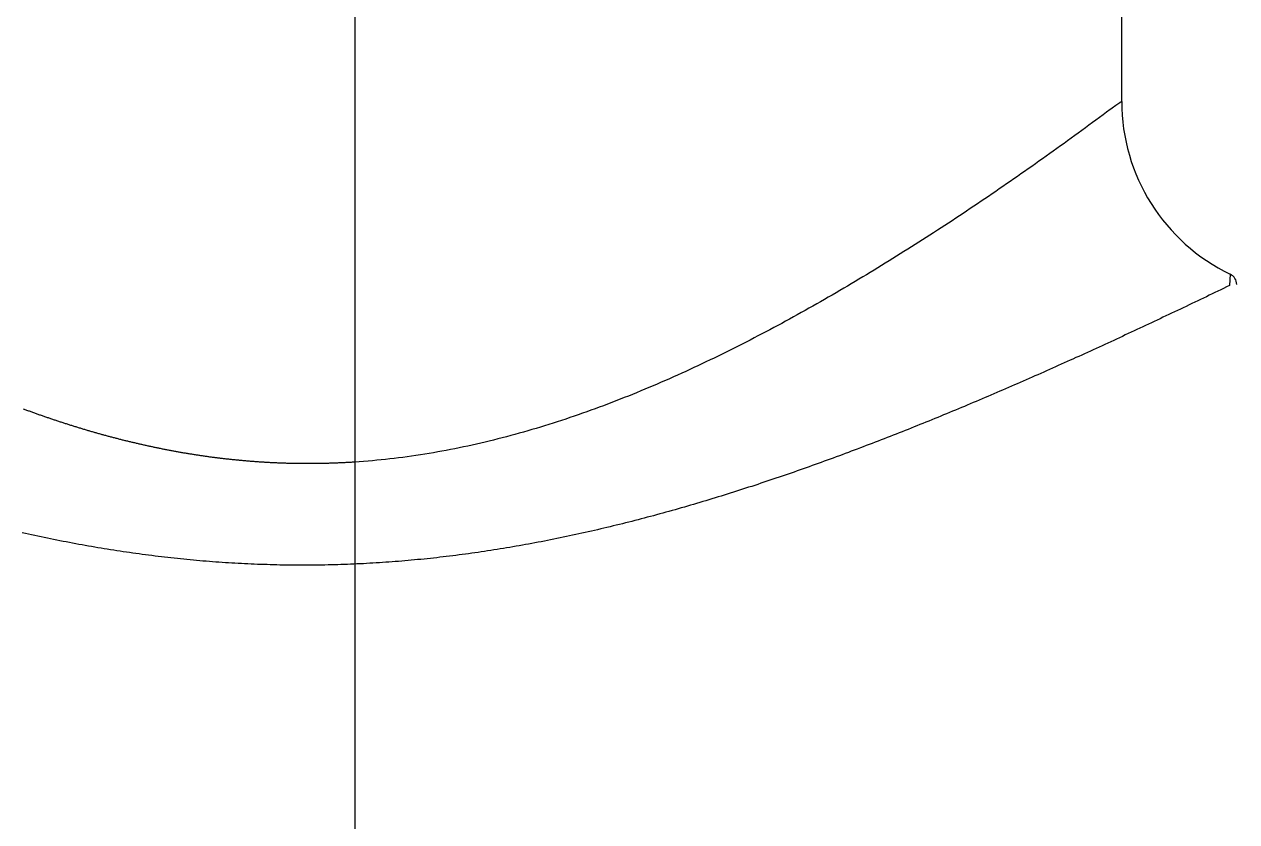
# Model space of a CAD drawing. Header units: millimetres. Extents: x 0 to 3800, y -67 to 2530.
# Drawn here: x 2333.95 to 2366.41, y 1483.58 to 1504.93 of the extents above; entities that cross this region are included whole.
import ezdxf
from ezdxf.lldxf.tags import DXFTag

# ---------------------------------------------------------------- set-up
doc = ezdxf.new("R2010")
doc.units = ezdxf.units.MM
doc.layers.add('내부선 및 부속', color=4, linetype='Continuous')
doc.layers.add('중심선', color=1, linetype='DASHED')
tags = doc.linetypes.add('DASHDOT', pattern=[70, 31, -13, 13, -13]).pattern_tags.tags
tags[10:11] = [DXFTag(74, 4), DXFTag(75, 0), DXFTag(340, '0'), DXFTag(46, 0.0), DXFTag(50, 0.0), DXFTag(44, 0.0), DXFTag(45, 0.0)]
tags[8:9] = [DXFTag(74, 4), DXFTag(75, 0), DXFTag(340, '0'), DXFTag(46, 0.0), DXFTag(50, 0.0), DXFTag(44, 0.0), DXFTag(45, 0.0)]
tags[6:7] = [DXFTag(74, 4), DXFTag(75, 0), DXFTag(340, '0'), DXFTag(46, 0.0), DXFTag(50, 0.0), DXFTag(44, 0.0), DXFTag(45, 0.0)]
tags[4:5] = [DXFTag(74, 4), DXFTag(75, 0), DXFTag(340, '0'), DXFTag(46, 0.0), DXFTag(50, 0.0), DXFTag(44, 0.0), DXFTag(45, 0.0)]
tags = doc.linetypes.add('DASHED', pattern=[25.72, 12.86, -12.86]).pattern_tags.tags
tags[6:7] = [DXFTag(74, 4), DXFTag(75, 0), DXFTag(340, '0'), DXFTag(46, 0.0), DXFTag(50, 0.0), DXFTag(44, 0.0), DXFTag(45, 0.0)]
tags[4:5] = [DXFTag(74, 4), DXFTag(75, 0), DXFTag(340, '0'), DXFTag(46, 0.0), DXFTag(50, 0.0), DXFTag(44, 0.0), DXFTag(45, 0.0)]

msp = doc.modelspace()

# ---------------------------------------------------------------- linework, layer by layer
at = {"layer": '내부선 및 부속', "linetype": 'Continuous'}
for p, q in [((2363.332, 1502.858), (2363.332, 1513.059)), ((2366.237, 1498.241), (2366.215, 1497.936))]:
    msp.add_line(p, q, dxfattribs=at)
at = {"layer": '내부선 및 부속', "linetype": 'Continuous', "flags": 128}
for points in [[(2363.332, 1502.865), (2363.331, 1502.864), (2363.329, 1502.863), (2363.328, 1502.862), (2363.327, 1502.861), (2363.325, 1502.86), (2363.324, 1502.859), (2363.322, 1502.858), (2363.321, 1502.857), (2363.319, 1502.856), (2363.318, 1502.855), (2363.316, 1502.854), (2363.315, 1502.854), (2363.314, 1502.853), (2363.312, 1502.852), (2363.311, 1502.851), (2363.309, 1502.85), (2363.308, 1502.849), (2363.306, 1502.848), (2363.305, 1502.847), (2363.303, 1502.847), (2363.302, 1502.846), (2363.3, 1502.845), (2363.299, 1502.844), (2363.298, 1502.843), (2363.296, 1502.842), (2363.295, 1502.841), (2363.293, 1502.84), (2363.292, 1502.839), (2363.29, 1502.838), (2363.289, 1502.837), (2363.288, 1502.836), (2363.286, 1502.836), (2363.285, 1502.835), (2363.283, 1502.834), (2363.282, 1502.833), (2363.281, 1502.832), (2363.279, 1502.831), (2363.278, 1502.83), (2363.276, 1502.829), (2363.275, 1502.828), (2363.274, 1502.827), (2363.272, 1502.826), (2363.271, 1502.825), (2363.269, 1502.824), (2363.268, 1502.823), (2363.267, 1502.822), (2363.265, 1502.821), (2363.264, 1502.82), (2363.262, 1502.819), (2363.261, 1502.818), (2363.26, 1502.817), (2363.258, 1502.816), (2363.257, 1502.815), (2363.255, 1502.814), (2363.254, 1502.813), (2363.253, 1502.812), (2363.251, 1502.812), (2363.25, 1502.811), (2363.248, 1502.81), (2363.247, 1502.809), (2363.246, 1502.808), (2363.244, 1502.807), (2363.243, 1502.806), (2363.241, 1502.805), (2363.24, 1502.804), (2363.239, 1502.803), (2363.237, 1502.802), (2363.236, 1502.801), (2363.234, 1502.8), (2363.233, 1502.799), (2363.232, 1502.798), (2363.23, 1502.797), (2363.229, 1502.796), (2363.227, 1502.795), (2363.226, 1502.794), (2363.225, 1502.793), (2363.223, 1502.792), (2363.222, 1502.791), (2363.22, 1502.79), (2363.219, 1502.789), (2363.218, 1502.788), (2363.216, 1502.788), (2363.215, 1502.787), (2363.213, 1502.786), (2363.212, 1502.785), (2363.211, 1502.784), (2363.209, 1502.783), (2363.208, 1502.782), (2363.206, 1502.781), (2363.205, 1502.78), (2363.204, 1502.779), (2363.202, 1502.778), (2363.201, 1502.777), (2363.199, 1502.776), (2363.198, 1502.775), (2363.197, 1502.774), (2363.195, 1502.773), (2363.194, 1502.772), (2363.192, 1502.771), (2363.191, 1502.77), (2363.191, 1502.77), (2363.19, 1502.769), (2363.188, 1502.768), (2363.187, 1502.767), (2363.185, 1502.766), (2363.184, 1502.766), (2363.183, 1502.765), (2363.181, 1502.764), (2363.18, 1502.763), (2363.178, 1502.762), (2363.177, 1502.761), (2363.176, 1502.76), (2363.174, 1502.759), (2363.173, 1502.758), (2363.171, 1502.757), (2363.17, 1502.756), (2363.169, 1502.755), (2363.167, 1502.754), (2363.166, 1502.753), (2363.164, 1502.752), (2363.163, 1502.751), (2363.162, 1502.75), (2363.16, 1502.749), (2363.159, 1502.748), (2363.157, 1502.747), (2363.156, 1502.746), (2363.155, 1502.745), (2363.153, 1502.744), (2363.152, 1502.743), (2363.15, 1502.742), (2363.149, 1502.741), (2363.148, 1502.74), (2363.146, 1502.739), (2363.145, 1502.738), (2363.143, 1502.737), (2363.142, 1502.736), (2363.141, 1502.736), (2363.139, 1502.735), (2363.138, 1502.734), (2363.136, 1502.733), (2363.135, 1502.732), (2363.134, 1502.731), (2363.132, 1502.73), (2363.131, 1502.729), (2363.13, 1502.728), (2363.128, 1502.727), (2363.127, 1502.726), (2363.125, 1502.725), (2363.124, 1502.724), (2363.123, 1502.723), (2363.121, 1502.722), (2363.12, 1502.721), (2363.118, 1502.72), (2363.117, 1502.719), (2363.116, 1502.718), (2363.114, 1502.717), (2363.113, 1502.716), (2363.112, 1502.715), (2363.11, 1502.714), (2363.109, 1502.713), (2363.107, 1502.712), (2363.106, 1502.711), (2363.105, 1502.71), (2363.103, 1502.709), (2363.102, 1502.708), (2363.101, 1502.707), (2363.099, 1502.706), (2363.098, 1502.705), (2363.096, 1502.704), (2363.095, 1502.703), (2363.094, 1502.702), (2363.092, 1502.701), (2363.091, 1502.7), (2363.09, 1502.699), (2363.088, 1502.698), (2363.087, 1502.697), (2363.085, 1502.696), (2363.084, 1502.695), (2363.083, 1502.694), (2363.081, 1502.693), (2363.08, 1502.692), (2363.079, 1502.691), (2363.077, 1502.69), (2363.076, 1502.689), (2363.074, 1502.688), (2363.073, 1502.687), (2363.072, 1502.686), (2363.07, 1502.685), (2363.069, 1502.684), (2363.068, 1502.683), (2363.066, 1502.682), (2363.065, 1502.681), (2363.063, 1502.68), (2363.062, 1502.679), (2363.061, 1502.678), (2363.059, 1502.677), (2363.058, 1502.676), (2363.057, 1502.675), (2363.055, 1502.674), (2363.054, 1502.673), (2363.053, 1502.672), (2363.053, 1502.672), (2363.051, 1502.671), (2363.05, 1502.67), (2363.048, 1502.669), (2363.047, 1502.668), (2363.046, 1502.667), (2363.044, 1502.666), (2363.043, 1502.665), (2363.042, 1502.664), (2363.04, 1502.663), (2363.039, 1502.662), (2363.038, 1502.661), (2363.036, 1502.66), (2363.035, 1502.659), (2363.033, 1502.658), (2363.032, 1502.657), (2363.031, 1502.656), (2363.029, 1502.655), (2363.028, 1502.654), (2363.027, 1502.653), (2363.025, 1502.652), (2363.024, 1502.651), (2363.023, 1502.65), (2363.021, 1502.649), (2363.021, 1502.649)], [(2363.021, 1502.649), (2362.927, 1502.578), (2362.832, 1502.508), (2362.738, 1502.438), (2362.643, 1502.368), (2362.548, 1502.299), (2362.453, 1502.229), (2362.358, 1502.159), (2362.263, 1502.09), (2362.168, 1502.02), (2362.073, 1501.951), (2361.977, 1501.882), (2361.882, 1501.813), (2361.787, 1501.744), (2361.691, 1501.675), (2361.595, 1501.606), (2361.5, 1501.538), (2361.404, 1501.469), (2361.308, 1501.401), (2361.212, 1501.333), (2361.116, 1501.265), (2361.02, 1501.197), (2360.924, 1501.129), (2360.828, 1501.062), (2360.731, 1500.994), (2360.635, 1500.927), (2360.539, 1500.859), (2360.442, 1500.792), (2360.345, 1500.725), (2360.249, 1500.659), (2360.152, 1500.592), (2360.055, 1500.525), (2359.958, 1500.459), (2359.861, 1500.393), (2359.764, 1500.326), (2359.667, 1500.261), (2359.57, 1500.195), (2359.473, 1500.129), (2359.375, 1500.063), (2359.278, 1499.998), (2359.18, 1499.933), (2359.083, 1499.868), (2358.985, 1499.803), (2358.887, 1499.738), (2358.789, 1499.673), (2358.691, 1499.609), (2358.592, 1499.544), (2358.494, 1499.48), (2358.396, 1499.416), (2358.297, 1499.352), (2358.198, 1499.288), (2358.099, 1499.225), (2358, 1499.161), (2357.901, 1499.098), (2357.802, 1499.034), (2357.703, 1498.971), (2357.603, 1498.909), (2357.503, 1498.846), (2357.404, 1498.783), (2357.304, 1498.721), (2357.204, 1498.659), (2357.103, 1498.596), (2357.003, 1498.534), (2356.902, 1498.473), (2356.802, 1498.411), (2356.701, 1498.349), (2356.6, 1498.288), (2356.498, 1498.227), (2356.397, 1498.166), (2356.296, 1498.105), (2356.194, 1498.044), (2356.092, 1497.984), (2355.99, 1497.923), (2355.888, 1497.863), (2355.785, 1497.803), (2355.683, 1497.743), (2355.58, 1497.683), (2355.477, 1497.624), (2355.374, 1497.564), (2355.27, 1497.505), (2355.167, 1497.446), (2355.063, 1497.387), (2354.959, 1497.329), (2354.855, 1497.271), (2354.751, 1497.212), (2354.647, 1497.154), (2354.542, 1497.097), (2354.438, 1497.039), (2354.333, 1496.982), (2354.228, 1496.925), (2354.123, 1496.868), (2354.017, 1496.811), (2353.912, 1496.755), (2353.806, 1496.699), (2353.7, 1496.643), (2353.594, 1496.588), (2353.488, 1496.533), (2353.382, 1496.478), (2353.275, 1496.423), (2353.169, 1496.368), (2353.062, 1496.314)], [(2366.215, 1497.936), (2366.138, 1497.899), (2366.061, 1497.862), (2365.984, 1497.824), (2365.907, 1497.787), (2365.829, 1497.75), (2365.752, 1497.713), (2365.675, 1497.676), (2365.598, 1497.639), (2365.52, 1497.602), (2365.443, 1497.565), (2365.366, 1497.528), (2365.289, 1497.491), (2365.211, 1497.454), (2365.134, 1497.417), (2365.056, 1497.38), (2364.979, 1497.343), (2364.902, 1497.306), (2364.824, 1497.269), (2364.747, 1497.233), (2364.669, 1497.196), (2364.592, 1497.159), (2364.515, 1497.123), (2364.437, 1497.086), (2364.36, 1497.049), (2364.282, 1497.013), (2364.205, 1496.976), (2364.127, 1496.94), (2364.049, 1496.903), (2363.972, 1496.867), (2363.894, 1496.831), (2363.817, 1496.794), (2363.739, 1496.758), (2363.661, 1496.722), (2363.584, 1496.686), (2363.506, 1496.649), (2363.428, 1496.613), (2363.35, 1496.577), (2363.273, 1496.541), (2363.195, 1496.505), (2363.117, 1496.469), (2363.039, 1496.433), (2362.961, 1496.397), (2362.884, 1496.362), (2362.806, 1496.326), (2362.728, 1496.29), (2362.65, 1496.254), (2362.572, 1496.219), (2362.494, 1496.183), (2362.416, 1496.148), (2362.338, 1496.112), (2362.26, 1496.077), (2362.182, 1496.041), (2362.104, 1496.006), (2362.026, 1495.97), (2361.948, 1495.935), (2361.869, 1495.9), (2361.791, 1495.865), (2361.713, 1495.83), (2361.635, 1495.795), (2361.557, 1495.759), (2361.478, 1495.725), (2361.4, 1495.69), (2361.322, 1495.655), (2361.243, 1495.62), (2361.165, 1495.585), (2361.087, 1495.55), (2361.008, 1495.516), (2360.93, 1495.481), (2360.851, 1495.447), (2360.773, 1495.412), (2360.695, 1495.378), (2360.616, 1495.343), (2360.537, 1495.309), (2360.459, 1495.275), (2360.38, 1495.241), (2360.302, 1495.207), (2360.223, 1495.173), (2360.144, 1495.139), (2360.066, 1495.105), (2359.987, 1495.071), (2359.908, 1495.037), (2359.829, 1495.003), (2359.751, 1494.969), (2359.672, 1494.936), (2359.593, 1494.902), (2359.514, 1494.869), (2359.435, 1494.835), (2359.356, 1494.802), (2359.277, 1494.769), (2359.198, 1494.735), (2359.119, 1494.702), (2359.04, 1494.669), (2358.961, 1494.636), (2358.882, 1494.603), (2358.803, 1494.57), (2358.723, 1494.538), (2358.644, 1494.505), (2358.565, 1494.472), (2358.486, 1494.44), (2358.406, 1494.407)], [(2353.062, 1496.314), (2352.955, 1496.26), (2352.848, 1496.207), (2352.741, 1496.154), (2352.633, 1496.101), (2352.526, 1496.048), (2352.418, 1495.996), (2352.31, 1495.944), (2352.202, 1495.892), (2352.094, 1495.841), (2351.986, 1495.79), (2351.877, 1495.739), (2351.768, 1495.689), (2351.66, 1495.639), (2351.551, 1495.589), (2351.442, 1495.54), (2351.333, 1495.491), (2351.223, 1495.443), (2351.114, 1495.394), (2351.004, 1495.347), (2350.895, 1495.299), (2350.785, 1495.252), (2350.675, 1495.206), (2350.564, 1495.159), (2350.454, 1495.114), (2350.344, 1495.068), (2350.233, 1495.023), (2350.123, 1494.979), (2350.012, 1494.935), (2349.901, 1494.891), (2349.79, 1494.848), (2349.678, 1494.805), (2349.567, 1494.762), (2349.456, 1494.72), (2349.344, 1494.679), (2349.232, 1494.638), (2349.12, 1494.597), (2349.008, 1494.557), (2348.896, 1494.517), (2348.784, 1494.478), (2348.672, 1494.439), (2348.559, 1494.401), (2348.447, 1494.363), (2348.334, 1494.326), (2348.221, 1494.289), (2348.108, 1494.253), (2347.995, 1494.217), (2347.882, 1494.182), (2347.769, 1494.147), (2347.655, 1494.113), (2347.542, 1494.079), (2347.428, 1494.046), (2347.315, 1494.014), (2347.201, 1493.981), (2347.087, 1493.95), (2346.973, 1493.919), (2346.858, 1493.889), (2346.744, 1493.859), (2346.63, 1493.829), (2346.515, 1493.801), (2346.401, 1493.772), (2346.286, 1493.745), (2346.171, 1493.718), (2346.056, 1493.691), (2345.941, 1493.666), (2345.826, 1493.64), (2345.711, 1493.616), (2345.596, 1493.592), (2345.48, 1493.568), (2345.365, 1493.545), (2345.249, 1493.523), (2345.133, 1493.502), (2345.018, 1493.481), (2344.902, 1493.461), (2344.786, 1493.441), (2344.67, 1493.422), (2344.554, 1493.404), (2344.437, 1493.386), (2344.321, 1493.369), (2344.205, 1493.352), (2344.088, 1493.337), (2343.972, 1493.322), (2343.855, 1493.307), (2343.738, 1493.294), (2343.621, 1493.281), (2343.504, 1493.268), (2343.387, 1493.257), (2343.27, 1493.246), (2343.153, 1493.236), (2343.036, 1493.226), (2342.918, 1493.217), (2342.801, 1493.209)], [(2342.801, 1493.209), (2342.777, 1493.208), (2342.753, 1493.206), (2342.728, 1493.205), (2342.704, 1493.203), (2342.68, 1493.202), (2342.655, 1493.2), (2342.631, 1493.199), (2342.607, 1493.198), (2342.583, 1493.196), (2342.558, 1493.195), (2342.534, 1493.194), (2342.51, 1493.192), (2342.486, 1493.191), (2342.461, 1493.19), (2342.437, 1493.189), (2342.413, 1493.188), (2342.388, 1493.187), (2342.364, 1493.186), (2342.34, 1493.185), (2342.315, 1493.184), (2342.291, 1493.183), (2342.267, 1493.182), (2342.243, 1493.181), (2342.218, 1493.18), (2342.194, 1493.179), (2342.17, 1493.178), (2342.145, 1493.178), (2342.121, 1493.177), (2342.097, 1493.176), (2342.072, 1493.175), (2342.048, 1493.175), (2342.024, 1493.174), (2341.999, 1493.174), (2341.975, 1493.173), (2341.951, 1493.172), (2341.926, 1493.172), (2341.902, 1493.172), (2341.878, 1493.171), (2341.854, 1493.171), (2341.829, 1493.17), (2341.805, 1493.17), (2341.781, 1493.17), (2341.756, 1493.169), (2341.732, 1493.169), (2341.708, 1493.169), (2341.683, 1493.169), (2341.659, 1493.168), (2341.635, 1493.168), (2341.61, 1493.168), (2341.586, 1493.168), (2341.562, 1493.168), (2341.537, 1493.168), (2341.513, 1493.168), (2341.489, 1493.168), (2341.464, 1493.168), (2341.44, 1493.168), (2341.416, 1493.169), (2341.391, 1493.169), (2341.367, 1493.169), (2341.343, 1493.169), (2341.318, 1493.169), (2341.294, 1493.17), (2341.27, 1493.17), (2341.245, 1493.17), (2341.221, 1493.171), (2341.197, 1493.171), (2341.172, 1493.172), (2341.148, 1493.172), (2341.124, 1493.173), (2341.099, 1493.173), (2341.075, 1493.174), (2341.051, 1493.174), (2341.027, 1493.175), (2341.002, 1493.176), (2340.978, 1493.176), (2340.954, 1493.177), (2340.929, 1493.178), (2340.905, 1493.179), (2340.881, 1493.179), (2340.856, 1493.18), (2340.832, 1493.181), (2340.808, 1493.182), (2340.783, 1493.183), (2340.759, 1493.184), (2340.735, 1493.185), (2340.711, 1493.186), (2340.686, 1493.187), (2340.662, 1493.188), (2340.638, 1493.189), (2340.613, 1493.19), (2340.589, 1493.192), (2340.565, 1493.193), (2340.54, 1493.194), (2340.516, 1493.195), (2340.492, 1493.197), (2340.468, 1493.198), (2340.443, 1493.199), (2340.419, 1493.201), (2340.395, 1493.202), (2340.37, 1493.204), (2340.37, 1493.204), (2340.346, 1493.205), (2340.322, 1493.207), (2340.298, 1493.208), (2340.273, 1493.21), (2340.249, 1493.211), (2340.225, 1493.213), (2340.201, 1493.215), (2340.176, 1493.216), (2340.152, 1493.218), (2340.128, 1493.22), (2340.104, 1493.222), (2340.079, 1493.224), (2340.055, 1493.225), (2340.031, 1493.227), (2340.007, 1493.229), (2339.982, 1493.231), (2339.958, 1493.233), (2339.934, 1493.235), (2339.91, 1493.237), (2339.885, 1493.239), (2339.861, 1493.241), (2339.837, 1493.243), (2339.813, 1493.246), (2339.788, 1493.248), (2339.764, 1493.25), (2339.74, 1493.252), (2339.716, 1493.255), (2339.692, 1493.257), (2339.667, 1493.259), (2339.643, 1493.262), (2339.619, 1493.264), (2339.595, 1493.266), (2339.571, 1493.269), (2339.546, 1493.271), (2339.522, 1493.274), (2339.498, 1493.276), (2339.474, 1493.279), (2339.45, 1493.282), (2339.425, 1493.284), (2339.401, 1493.287), (2339.377, 1493.29), (2339.353, 1493.292), (2339.329, 1493.295), (2339.305, 1493.298), (2339.28, 1493.301), (2339.256, 1493.303), (2339.232, 1493.306), (2339.208, 1493.309), (2339.184, 1493.312), (2339.16, 1493.315), (2339.136, 1493.318), (2339.111, 1493.321), (2339.087, 1493.324), (2339.063, 1493.327), (2339.039, 1493.33), (2339.015, 1493.334), (2338.991, 1493.337), (2338.967, 1493.34), (2338.943, 1493.343), (2338.919, 1493.346), (2338.894, 1493.35), (2338.87, 1493.353), (2338.846, 1493.356), (2338.822, 1493.36), (2338.798, 1493.363), (2338.774, 1493.367), (2338.75, 1493.37), (2338.726, 1493.373), (2338.702, 1493.377), (2338.678, 1493.381), (2338.654, 1493.384), (2338.63, 1493.388), (2338.606, 1493.391), (2338.581, 1493.395), (2338.557, 1493.399), (2338.533, 1493.402), (2338.509, 1493.406), (2338.485, 1493.41), (2338.461, 1493.414), (2338.437, 1493.418), (2338.413, 1493.421), (2338.389, 1493.425), (2338.365, 1493.429), (2338.341, 1493.433), (2338.317, 1493.437), (2338.293, 1493.441), (2338.269, 1493.445), (2338.245, 1493.449), (2338.221, 1493.453), (2338.197, 1493.458), (2338.173, 1493.462), (2338.149, 1493.466), (2338.125, 1493.47), (2338.101, 1493.474), (2338.077, 1493.479), (2338.054, 1493.483), (2338.03, 1493.487), (2338.006, 1493.491), (2337.982, 1493.496), (2337.958, 1493.5), (2337.958, 1493.5), (2337.934, 1493.505), (2337.91, 1493.509), (2337.886, 1493.514), (2337.862, 1493.518), (2337.838, 1493.523), (2337.814, 1493.527), (2337.79, 1493.532), (2337.766, 1493.536), (2337.743, 1493.541), (2337.719, 1493.546), (2337.695, 1493.55), (2337.671, 1493.555), (2337.647, 1493.56), (2337.623, 1493.565), (2337.599, 1493.57), (2337.575, 1493.574), (2337.552, 1493.579), (2337.528, 1493.584), (2337.504, 1493.589), (2337.48, 1493.594), (2337.456, 1493.599), (2337.432, 1493.604), (2337.409, 1493.609), (2337.385, 1493.614), (2337.361, 1493.619), (2337.337, 1493.624), (2337.313, 1493.629), (2337.29, 1493.634), (2337.266, 1493.64), (2337.242, 1493.645), (2337.218, 1493.65), (2337.195, 1493.655), (2337.171, 1493.661), (2337.147, 1493.666), (2337.123, 1493.671), (2337.1, 1493.677), (2337.076, 1493.682), (2337.052, 1493.687), (2337.028, 1493.693), (2337.005, 1493.698), (2336.981, 1493.704), (2336.957, 1493.709), (2336.933, 1493.715), (2336.91, 1493.721), (2336.886, 1493.726), (2336.862, 1493.732), (2336.839, 1493.737), (2336.815, 1493.743), (2336.791, 1493.749), (2336.768, 1493.754), (2336.744, 1493.76), (2336.72, 1493.766), (2336.697, 1493.772), (2336.673, 1493.778), (2336.649, 1493.783), (2336.626, 1493.789), (2336.602, 1493.795), (2336.579, 1493.801), (2336.555, 1493.807), (2336.531, 1493.813), (2336.508, 1493.819), (2336.484, 1493.825), (2336.461, 1493.831), (2336.437, 1493.837), (2336.413, 1493.843), (2336.39, 1493.849), (2336.366, 1493.856), (2336.343, 1493.862), (2336.319, 1493.868), (2336.296, 1493.874), (2336.272, 1493.88), (2336.249, 1493.887), (2336.225, 1493.893), (2336.202, 1493.899), (2336.178, 1493.906), (2336.155, 1493.912), (2336.131, 1493.918), (2336.108, 1493.925), (2336.084, 1493.931), (2336.061, 1493.938), (2336.037, 1493.944), (2336.014, 1493.951), (2335.99, 1493.957), (2335.967, 1493.964), (2335.943, 1493.97), (2335.92, 1493.977), (2335.896, 1493.984), (2335.873, 1493.99), (2335.85, 1493.997), (2335.826, 1494.004), (2335.803, 1494.01), (2335.779, 1494.017), (2335.756, 1494.024), (2335.733, 1494.031), (2335.709, 1494.037), (2335.686, 1494.044), (2335.663, 1494.051), (2335.639, 1494.058), (2335.616, 1494.065), (2335.592, 1494.072), (2335.592, 1494.072), (2335.569, 1494.079), (2335.546, 1494.086), (2335.522, 1494.093), (2335.499, 1494.1), (2335.476, 1494.107), (2335.453, 1494.114), (2335.429, 1494.121), (2335.406, 1494.128), (2335.383, 1494.135), (2335.359, 1494.142), (2335.336, 1494.15), (2335.313, 1494.157), (2335.29, 1494.164), (2335.266, 1494.171), (2335.243, 1494.178), (2335.22, 1494.186), (2335.197, 1494.193), (2335.174, 1494.2), (2335.15, 1494.208), (2335.127, 1494.215), (2335.104, 1494.222), (2335.081, 1494.23), (2335.058, 1494.237), (2335.034, 1494.245), (2335.011, 1494.252), (2334.988, 1494.26), (2334.965, 1494.267), (2334.942, 1494.275), (2334.919, 1494.282), (2334.896, 1494.29), (2334.872, 1494.298), (2334.849, 1494.305), (2334.826, 1494.313), (2334.803, 1494.321), (2334.78, 1494.328), (2334.757, 1494.336), (2334.734, 1494.344), (2334.711, 1494.352), (2334.688, 1494.359), (2334.665, 1494.367), (2334.642, 1494.375), (2334.619, 1494.383), (2334.596, 1494.391), (2334.573, 1494.399), (2334.55, 1494.406), (2334.527, 1494.414), (2334.504, 1494.422), (2334.481, 1494.43), (2334.458, 1494.438), (2334.435, 1494.446), (2334.412, 1494.454), (2334.389, 1494.462), (2334.366, 1494.47), (2334.343, 1494.479), (2334.32, 1494.487), (2334.297, 1494.495), (2334.274, 1494.503), (2334.251, 1494.511), (2334.229, 1494.519), (2334.206, 1494.528), (2334.183, 1494.536), (2334.16, 1494.544), (2334.137, 1494.552), (2334.114, 1494.561), (2334.091, 1494.569), (2334.068, 1494.577), (2334.046, 1494.586), (2334.023, 1494.594), (2334, 1494.602), (2333.977, 1494.611), (2333.954, 1494.619), (2333.932, 1494.628)], [(2358.406, 1494.407), (2358.327, 1494.375), (2358.248, 1494.342), (2358.168, 1494.31), (2358.089, 1494.278), (2358.009, 1494.246), (2357.93, 1494.214), (2357.85, 1494.182), (2357.771, 1494.15), (2357.691, 1494.118), (2357.612, 1494.086), (2357.532, 1494.054), (2357.452, 1494.023), (2357.373, 1493.991), (2357.293, 1493.96), (2357.213, 1493.928), (2357.133, 1493.897), (2357.054, 1493.866), (2356.974, 1493.835), (2356.894, 1493.804), (2356.814, 1493.773), (2356.734, 1493.742), (2356.654, 1493.711), (2356.574, 1493.681), (2356.494, 1493.65), (2356.414, 1493.619), (2356.334, 1493.589), (2356.253, 1493.559), (2356.173, 1493.528), (2356.093, 1493.498), (2356.013, 1493.468), (2355.932, 1493.438), (2355.852, 1493.408), (2355.772, 1493.379), (2355.691, 1493.349), (2355.611, 1493.319), (2355.53, 1493.29), (2355.45, 1493.261), (2355.369, 1493.231), (2355.289, 1493.202), (2355.208, 1493.173), (2355.127, 1493.144), (2355.047, 1493.115), (2354.966, 1493.087), (2354.885, 1493.058), (2354.804, 1493.029), (2354.724, 1493.001), (2354.643, 1492.972), (2354.562, 1492.944), (2354.481, 1492.916), (2354.4, 1492.888), (2354.319, 1492.86), (2354.238, 1492.832), (2354.157, 1492.805), (2354.075, 1492.777), (2353.994, 1492.75), (2353.913, 1492.722), (2353.832, 1492.695), (2353.75, 1492.668), (2353.669, 1492.641), (2353.588, 1492.614), (2353.506, 1492.587), (2353.425, 1492.56), (2353.343, 1492.534), (2353.262, 1492.507), (2353.18, 1492.481), (2353.099, 1492.455), (2353.017, 1492.429), (2352.935, 1492.403), (2352.853, 1492.377), (2352.772, 1492.351), (2352.69, 1492.326), (2352.608, 1492.3), (2352.526, 1492.275), (2352.444, 1492.25), (2352.362, 1492.225), (2352.28, 1492.2), (2352.198, 1492.175), (2352.116, 1492.151), (2352.034, 1492.126), (2351.952, 1492.102), (2351.869, 1492.078), (2351.787, 1492.053), (2351.705, 1492.03), (2351.623, 1492.006), (2351.54, 1491.982), (2351.458, 1491.959), (2351.375, 1491.935), (2351.293, 1491.912), (2351.21, 1491.889), (2351.128, 1491.866), (2351.045, 1491.843), (2350.962, 1491.82), (2350.88, 1491.798), (2350.797, 1491.775), (2350.714, 1491.753), (2350.631, 1491.731), (2350.548, 1491.709), (2350.465, 1491.687), (2350.382, 1491.666), (2350.299, 1491.644)], [(2350.299, 1491.644), (2350.216, 1491.623), (2350.133, 1491.602), (2350.05, 1491.581), (2349.967, 1491.56), (2349.884, 1491.539), (2349.801, 1491.519), (2349.717, 1491.499), (2349.634, 1491.478), (2349.551, 1491.458), (2349.467, 1491.439), (2349.384, 1491.419), (2349.3, 1491.399), (2349.217, 1491.38), (2349.133, 1491.361), (2349.05, 1491.342), (2348.966, 1491.323), (2348.882, 1491.304), (2348.799, 1491.286), (2348.715, 1491.268), (2348.631, 1491.249), (2348.547, 1491.231), (2348.463, 1491.214), (2348.379, 1491.196), (2348.296, 1491.179), (2348.212, 1491.161), (2348.128, 1491.144), (2348.043, 1491.128), (2347.959, 1491.111), (2347.875, 1491.094), (2347.791, 1491.078), (2347.707, 1491.062), (2347.623, 1491.046), (2347.538, 1491.03), (2347.454, 1491.015), (2347.37, 1490.999), (2347.285, 1490.984), (2347.201, 1490.969), (2347.116, 1490.954), (2347.032, 1490.94), (2346.947, 1490.925), (2346.863, 1490.911), (2346.778, 1490.897), (2346.693, 1490.883), (2346.609, 1490.87), (2346.524, 1490.856), (2346.439, 1490.843), (2346.355, 1490.83), (2346.27, 1490.817), (2346.185, 1490.805), (2346.1, 1490.792), (2346.015, 1490.78), (2345.93, 1490.768), (2345.845, 1490.757), (2345.76, 1490.745), (2345.675, 1490.734), (2345.59, 1490.722), (2345.505, 1490.712), (2345.42, 1490.701), (2345.335, 1490.69), (2345.25, 1490.68), (2345.165, 1490.67), (2345.079, 1490.66), (2344.994, 1490.65), (2344.909, 1490.641), (2344.824, 1490.632), (2344.738, 1490.623), (2344.653, 1490.614), (2344.568, 1490.605), (2344.482, 1490.597), (2344.397, 1490.589), (2344.312, 1490.581), (2344.226, 1490.573), (2344.141, 1490.566), (2344.055, 1490.559), (2343.97, 1490.552), (2343.884, 1490.545), (2343.799, 1490.538), (2343.713, 1490.532), (2343.628, 1490.526), (2343.542, 1490.52), (2343.457, 1490.514), (2343.371, 1490.509), (2343.286, 1490.504), (2343.2, 1490.499), (2343.115, 1490.494), (2343.029, 1490.489), (2342.943, 1490.485)], [(2342.943, 1490.485), (2342.858, 1490.481), (2342.772, 1490.477), (2342.686, 1490.474), (2342.6, 1490.47), (2342.514, 1490.467), (2342.428, 1490.464), (2342.342, 1490.462), (2342.256, 1490.459), (2342.171, 1490.457), (2342.085, 1490.455), (2341.999, 1490.453), (2341.913, 1490.452), (2341.827, 1490.451), (2341.741, 1490.45), (2341.655, 1490.449), (2341.569, 1490.448), (2341.483, 1490.448), (2341.397, 1490.448), (2341.311, 1490.448), (2341.225, 1490.449), (2341.139, 1490.449), (2341.053, 1490.45), (2340.967, 1490.451), (2340.881, 1490.453), (2340.795, 1490.454), (2340.709, 1490.456), (2340.623, 1490.458), (2340.537, 1490.46), (2340.451, 1490.463), (2340.365, 1490.465), (2340.279, 1490.468), (2340.193, 1490.471), (2340.107, 1490.475), (2340.021, 1490.478), (2339.935, 1490.482), (2339.849, 1490.486), (2339.763, 1490.491), (2339.678, 1490.495), (2339.592, 1490.5), (2339.506, 1490.505), (2339.42, 1490.51), (2339.334, 1490.516), (2339.248, 1490.522), (2339.163, 1490.528), (2339.077, 1490.534), (2338.991, 1490.54), (2338.905, 1490.547), (2338.82, 1490.554), (2338.734, 1490.561), (2338.648, 1490.568), (2338.562, 1490.576), (2338.477, 1490.583), (2338.391, 1490.591), (2338.306, 1490.6), (2338.22, 1490.608), (2338.134, 1490.617), (2338.049, 1490.626), (2337.963, 1490.635), (2337.878, 1490.644), (2337.793, 1490.654), (2337.707, 1490.663), (2337.622, 1490.673), (2337.536, 1490.684), (2337.451, 1490.694), (2337.366, 1490.705), (2337.28, 1490.716), (2337.195, 1490.727), (2337.11, 1490.738), (2337.025, 1490.749), (2336.94, 1490.761), (2336.854, 1490.773), (2336.769, 1490.785), (2336.684, 1490.798), (2336.599, 1490.81), (2336.514, 1490.823), (2336.429, 1490.836), (2336.344, 1490.849), (2336.259, 1490.862), (2336.174, 1490.876), (2336.09, 1490.89), (2336.005, 1490.904), (2335.92, 1490.918), (2335.835, 1490.932), (2335.75, 1490.947), (2335.666, 1490.962), (2335.581, 1490.977), (2335.497, 1490.992), (2335.412, 1491.007), (2335.327, 1491.023), (2335.243, 1491.039), (2335.158, 1491.055), (2335.074, 1491.071), (2334.99, 1491.087), (2334.905, 1491.104), (2334.821, 1491.12), (2334.737, 1491.137), (2334.652, 1491.154), (2334.568, 1491.172), (2334.484, 1491.189), (2334.4, 1491.207), (2334.4, 1491.207), (2334.316, 1491.224), (2334.232, 1491.242), (2334.148, 1491.261), (2334.064, 1491.279), (2333.98, 1491.298), (2333.896, 1491.316)]]:
    msp.add_lwpolyline(points, dxfattribs=at)
at = {"layer": '내부선 및 부속', "linetype": 'Continuous'}
for centre, radius, start, end in [((2368.465, 1502.865), 5.133, 179.9999, 244.2809), ((2366.104, 1497.963), 0.308, 0.5511, 64.4373)]:
    msp.add_arc(centre, radius, start, end, dxfattribs=at)
at = {"layer": '중심선', "linetype": 'DASHDOT'}
msp.add_line((2342.801, 1688.209), (2342.801, 1421.979), dxfattribs=at)

doc.saveas('drawing.dxf')
